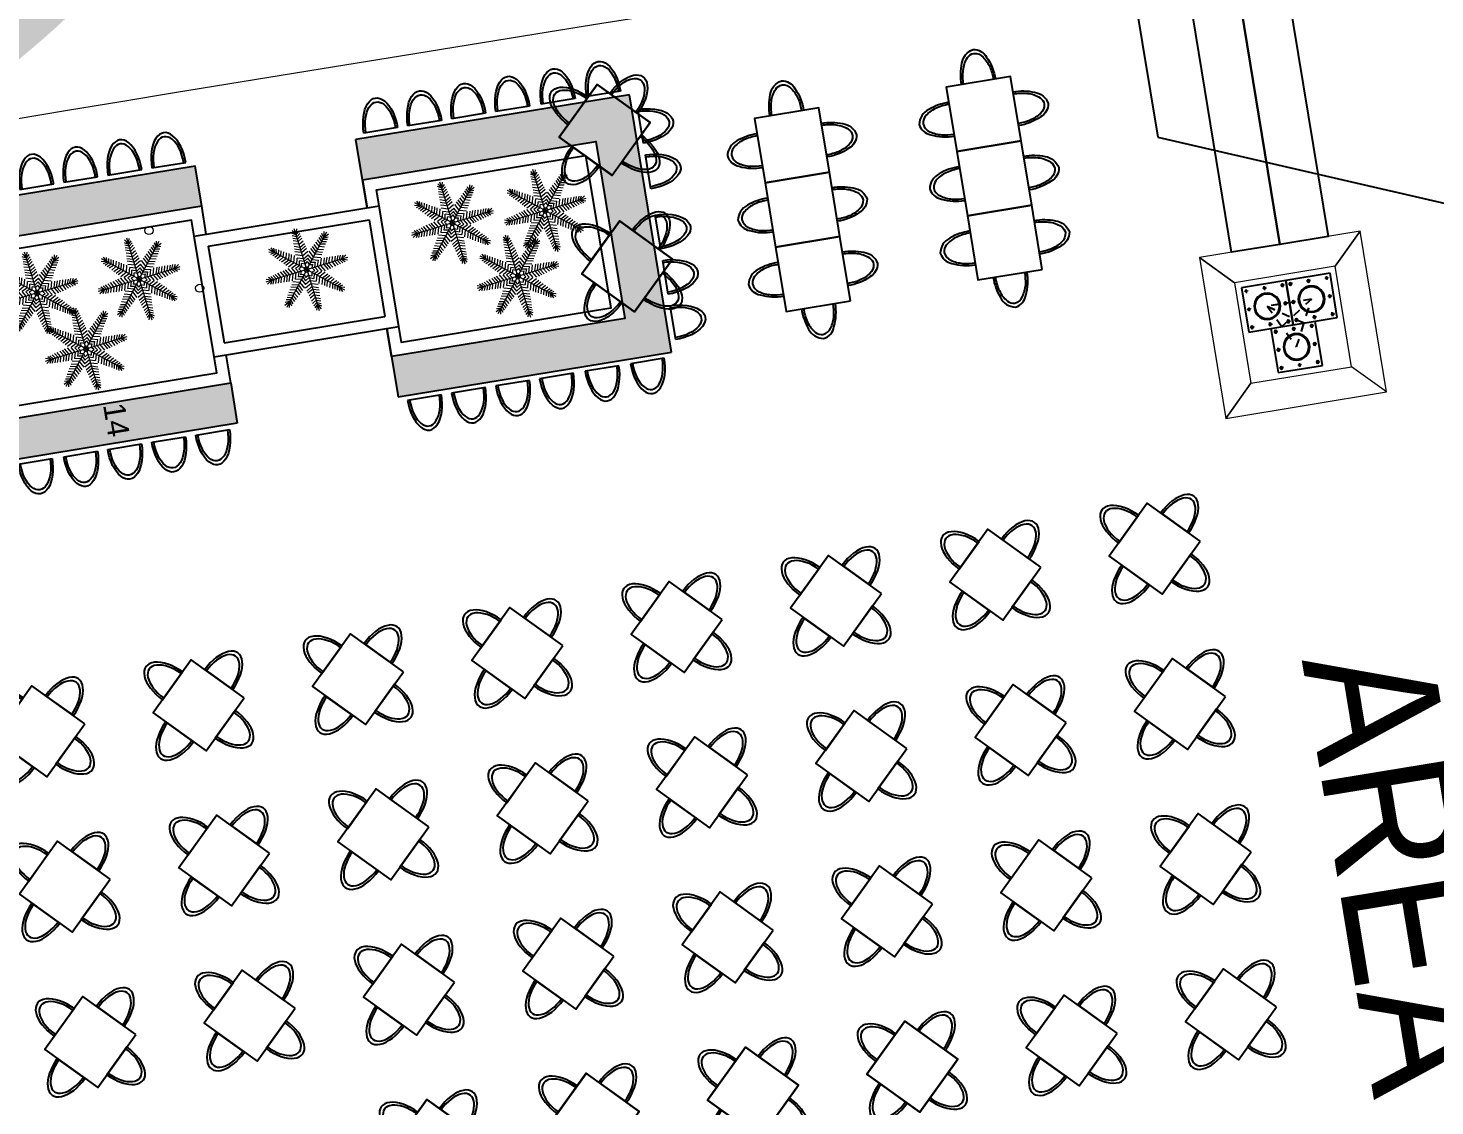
# Model space of a CAD drawing. Header units: metres. Extents: x 2 to 659295185, y -28 to 1124222152.
# Drawn here: x 655563.14 to 655580.4, y 1126440.11 to 1126453.34 of the extents above; entities that cross this region are included whole.
import ezdxf
from ezdxf.enums import TextEntityAlignment as Align

# ---------------------------------------------------------------- set-up
doc = ezdxf.new("R2010")
doc.units = ezdxf.units.M
doc.header["$MEASUREMENT"] = 0
for name, pattern in [('CCSM_C1_CUERPO D.dwg 19-03-12$0$CONTINUA', [0]), ('CCSM_C1_CUERPO EL$0$DASHED', [0.75, 0.5, -0.25]), ('CCSM_XREF ESTRUCTURA15$0$DASHED2', [0.375, 0.25, -0.125]), ('CCSM_XREF ESTRUCTURA15$0$MITTE', [2, 1.25, -0.25, 0.25, -0.25]), ('DASHDOT', [1, 0.5, -0.25, 0, -0.25])]:
    doc.linetypes.add(name, pattern=pattern)
doc.layers.get('0').update_dxf_attribs({"linetype": 'CONTINUOUS'})
for name, color, linetype in [('CCSM_C1_CUERPO CK$0$A-LOCAL ID', 7, 'CONTINUOUS'), ('CCSM_C1_CUERPO CK$0$A-VISTA 4', 8, 'CONTINUOUS'), ('CCSM_C1_CUERPO CK$0$ID_Nº LOCAL', 7, 'CONTINUOUS'), ('CCSM_C1_CUERPO D.dwg 19-03-12$0$1_jardinera', 86, 'CONTINUOUS'), ('CCSM_C1_CUERPO D.dwg 19-03-12$0$A-PEDESTAL', 4, 'CONTINUOUS'), ('CCSM_C1_CUERPO D.dwg 19-03-12$0$MESAS', 5, 'CONTINUOUS'), ('CCSM_C1_CUERPO D.dwg 19-03-12$0$MESÓN', 6, 'CONTINUOUS'), ('CCSM_C1_CUERPO D.dwg 19-03-12$0$PARED BAJA', 2, 'CONTINUOUS'), ('CCSM_C1_CUERPO D.dwg 19-03-12$0$PTOS DE UBIC DE TUBERIAS', 1, 'CONTINUOUS'), ('CCSM_C1_CUERPO D.dwg 19-03-12$0$RELLENO', 8, 'CONTINUOUS'), ('CCSM_C1_CUERPO D.dwg 19-03-12$0$SILLAS', 8, 'CONTINUOUS'), ('CCSM_C1_CUERPO EL$0$A-PROYECCIONES', 5, 'CCSM_C1_CUERPO EL$0$DASHED'), ('CCSM_XREF ESTRUCTURA15$0$A_PLANCHAS BASE', 57, 'CONTINUOUS'), ('CCSM_XREF ESTRUCTURA15$0$A_PROYECCION', 8, 'CCSM_XREF ESTRUCTURA15$0$DASHED2'), ('CCSM_XREF ESTRUCTURA15$0$PS_MIDLINE', 1, 'CCSM_XREF ESTRUCTURA15$0$MITTE'), ('CCSM_XREF ESTRUCTURA15$0$PS_SOLID', 2, 'CONTINUOUS'), ('CCSM_XREF ESTRUCTURA15$0$txt100', 2, 'CONTINUOUS'), ('CESTOS DE BASURA', 1, 'CONTINUOUS'), ('MESAS', 5, 'CONTINUOUS'), ('MESAS DE FERIA', 7, 'CONTINUOUS'), ('Numero de manzana', 6, 'CONTINUOUS'), ('SILLAS', 2, 'CONTINUOUS'), ('TERRENO DE TABACALERA', 50, 'CONTINUOUS')]:
    doc.layers.add(name, color=color, linetype=linetype)
doc.layers.add('CCSM_C1_CUERPO D.dwg 19-03-12$0$ENUMERACIÓN DE CAJETIN DE EXTINSIÓN', color=8, linetype='CONTINUOUS', lineweight=0)
doc.layers.add('LOCALES ASIGNADOS', color=41, linetype='DASHDOT', lineweight=0)
doc.layers.add('PISO AZUL', color=7, linetype='CONTINUOUS', true_color=0xbddeff)
doc.styles.add('CCSM_C1_CUERPO CK$0$ROMANS', font='romans__.ttf')
doc.styles.add('CCSM_C1_CUERPO CK$0$sigo', font='arial.ttf', dxfattribs={"width": 0.9})
doc.styles.add('CCSM_C1_CUERPO D.dwg 19-03-12$0$ROMANS', font='ARIALUNI.TTF', dxfattribs={"height": 0.12})
doc.styles.add('ROMAN', font='verdana.ttf')

# ---------------------------------------------------------------- blocks, each defined once
blk = doc.blocks.new('CCSM_C1_CUERPO CK$0$IDENT LOCAL')
at = {"style": 'CCSM_C1_CUERPO CK$0$ROMANS'}
for tag, height, p in [('AREA-EXACTA', 0.5, (0.8694, 0.18)), ('NºLOCAL', 0.7, (1.9537, 0.0574)), ('RUBRO', 0.35, (0, 0)), ('USO', 0.35, (-0.8388, -0.1375))]:
    blk.add_attdef(tag, text='', height=height, rotation=279.30845, dxfattribs=at).set_placement(p, align=Align.BOTTOM_CENTER)
blk = doc.blocks.new('CCSM_C1_CUERPO D.dwg 19-03-12$0$mesa cuadrada')
at = {"layer": 'CCSM_C1_CUERPO D.dwg 19-03-12$0$MESAS'}
blk.add_lwpolyline([(0, 0.8), (0.8, 0.8), (0.8, 0), (0, 0)], close=True, dxfattribs=at)
blk = doc.blocks.new('CCSM_C1_CUERPO D.dwg 19-03-12$0$SILLA VERDE AMARILLA')
at = {"layer": 'CCSM_C1_CUERPO D.dwg 19-03-12$0$SILLAS'}
blk.add_line((0.148, -0.149), (-0.148, 0.149), dxfattribs=at)
at = {"layer": 'CCSM_C1_CUERPO D.dwg 19-03-12$0$SILLAS', "extrusion": (0, 0, -1)}
for major_axis, ratio in [((0.285, 0.285), 0.521085), ((0.25, 0.25), 0.524072)]:
    blk.add_ellipse((0, 0), major_axis=major_axis, ratio=ratio, start_param=4.712389, end_param=7.853982, dxfattribs=at)
blk = doc.blocks.new('CCSM_C1_CUERPO D.dwg 19-03-12$0$MESA ALTA SILLA VERDE AMARILLA')
at = {"layer": 'CCSM_C1_CUERPO D.dwg 19-03-12$0$SILLAS'}
blk.add_lwpolyline([(0, -1.131), (-0.566, -0.566), (0, 0), (0.566, -0.566)], close=True, dxfattribs=at)
for p, rotation in [((-0.283, -0.283), 89.99999999999999), ((-0.283, -0.849), 179.9999999999999), ((0.283, -0.849), 269.9999999999999)]:
    blk.add_blockref('CCSM_C1_CUERPO D.dwg 19-03-12$0$SILLA VERDE AMARILLA', p, dxfattribs=dict(at, rotation=rotation))
at = {"layer": 'CCSM_C1_CUERPO D.dwg 19-03-12$0$SILLAS', "extrusion": (0, 0, -1), "zscale": -1, "rotation": 45.0000137122405}
blk.add_blockref('CCSM_C1_CUERPO D.dwg 19-03-12$0$mesa cuadrada', (0, -1.131), dxfattribs=at)
at = {"layer": 'CCSM_C1_CUERPO D.dwg 19-03-12$0$SILLAS'}
blk.add_blockref('CCSM_C1_CUERPO D.dwg 19-03-12$0$SILLA VERDE AMARILLA', (0.283, -0.283), dxfattribs=at)
blk = doc.blocks.new('CCSM_C1_CUERPO D.dwg 19-03-12$0$sillas')
at = {"layer": 'CCSM_C1_CUERPO D.dwg 19-03-12$0$SILLAS'}
blk.add_line((0.21, 0), (-0.21, 0), dxfattribs=at)
at = {"layer": 'CCSM_C1_CUERPO D.dwg 19-03-12$0$SILLAS', "extrusion": (0, 0, -1)}
for major_axis, ratio in [((0, 0.403), 0.521085), ((0, 0.353), 0.524072)]:
    blk.add_ellipse((0, 0), major_axis=major_axis, ratio=ratio, start_param=4.712389, end_param=7.853982, dxfattribs=at)
blk = doc.blocks.new('CCSM_C1_CUERPO D.dwg 19-03-12$0$PALMERA')
at = {"linetype": 'Continuous', "lineweight": 0}
for p, q in [((0, 0.436), (-0.038, 0.466)), ((0, 0.438), (-0.027, 0.495)), ((0, 0.438), (0, 0.506)), ((0, 0.438), (0.027, 0.495)), ((0, 0.436), (0.038, 0.466)), ((-0.275, 0.324), (-0.334, 0.346)), ((-0.275, 0.324), (-0.323, 0.372)), ((-0.273, 0.323), (-0.322, 0.317)), ((-0.259, 0.308), (-0.305, 0.296)), ((-0.275, 0.324), (-0.297, 0.383)), ((0, 0.049), (-0.275, 0.324)), ((-0.273, 0.323), (-0.268, 0.371)), ((-0.259, 0.308), (-0.246, 0.354)), ((-0.241, 0.29), (-0.225, 0.338)), ((-0.22, 0.27), (-0.203, 0.321)), ((-0.2, 0.25), (-0.177, 0.302)), ((0, 0.297), (-0.058, 0.323)), ((0, 0.333), (-0.054, 0.354)), ((0, 0.361), (-0.049, 0.385)), ((0, 0.39), (-0.045, 0.412)), ((0, 0.415), (-0.042, 0.439)), ((0, 0.415), (0.042, 0.439)), ((0, 0.049), (0, 0.438)), ((0, 0.39), (0.045, 0.412)), ((0, 0.361), (0.049, 0.385)), ((0, 0.333), (0.054, 0.354)), ((0, 0.049), (0.275, 0.324)), ((0, 0.297), (0.058, 0.323)), ((0.2, 0.25), (0.177, 0.302)), ((0.22, 0.27), (0.203, 0.321)), ((0.241, 0.29), (0.225, 0.338)), ((0.259, 0.308), (0.246, 0.354)), ((0.259, 0.308), (0.305, 0.296)), ((0.273, 0.323), (0.268, 0.371)), ((0.273, 0.323), (0.322, 0.317)), ((0.275, 0.324), (0.297, 0.383)), ((0.275, 0.324), (0.323, 0.372)), ((0.275, 0.324), (0.334, 0.346)), ((-0.241, 0.29), (-0.289, 0.274)), ((-0.22, 0.27), (-0.272, 0.252)), ((-0.2, 0.25), (-0.253, 0.227)), ((-0.175, 0.224), (-0.235, 0.202)), ((-0.154, 0.203), (-0.218, 0.179)), ((-0.134, 0.183), (-0.201, 0.158)), ((-0.109, 0.159), (-0.181, 0.131)), ((-0.175, 0.224), (-0.153, 0.284)), ((-0.154, 0.203), (-0.13, 0.267)), ((-0.134, 0.183), (-0.108, 0.25)), ((-0.109, 0.159), (-0.081, 0.23)), ((-0.085, 0.135), (-0.061, 0.197)), ((0, 0.204), (-0.07, 0.235)), ((0, 0.239), (-0.066, 0.268)), ((-0.063, 0.112), (-0.047, 0.161)), ((0, 0.266), (-0.062, 0.295)), ((0, 0.17), (-0.061, 0.197)), ((0, 0.138), (-0.047, 0.161)), ((0, 0.266), (0.062, 0.295)), ((0, 0.239), (0.066, 0.268)), ((0, 0.204), (0.07, 0.235)), ((0, 0.17), (0.061, 0.197)), ((0, 0.138), (0.047, 0.161)), ((0.063, 0.112), (0.047, 0.161)), ((0.085, 0.135), (0.061, 0.197)), ((0.109, 0.159), (0.081, 0.23)), ((0.134, 0.183), (0.108, 0.25)), ((0.109, 0.159), (0.181, 0.131)), ((0.154, 0.203), (0.13, 0.267)), ((0.134, 0.183), (0.201, 0.158)), ((0.175, 0.224), (0.153, 0.284)), ((0.154, 0.203), (0.218, 0.179)), ((0.175, 0.224), (0.235, 0.202)), ((0.2, 0.25), (0.253, 0.227)), ((0.22, 0.27), (0.272, 0.252)), ((0.241, 0.29), (0.289, 0.274)), ((-0.389, 0.049), (-0.457, 0.049)), ((-0.389, 0.049), (-0.446, 0.076)), ((-0.389, 0.049), (-0.446, 0.023)), ((-0.387, 0.049), (-0.417, 0.087)), ((-0.387, 0.049), (-0.417, 0.011)), ((-0.366, 0.049), (-0.39, 0.091)), ((-0.366, 0.049), (-0.39, 0.007)), ((0, 0.049), (-0.389, 0.049)), ((-0.341, 0.049), (-0.363, 0.095)), ((-0.341, 0.049), (-0.363, 0.004)), ((-0.312, 0.049), (-0.336, 0.098)), ((-0.312, 0.049), (-0.336, 0)), ((-0.283, 0.049), (-0.304, 0.103)), ((-0.283, 0.049), (-0.304, -0.004)), ((0, 0.049), (-0.275, -0.226)), ((-0.248, 0.049), (-0.274, 0.107)), ((-0.248, 0.049), (-0.274, -0.009)), ((-0.217, 0.049), (-0.246, 0.111)), ((-0.217, 0.049), (-0.246, -0.013)), ((-0.19, 0.049), (-0.219, 0.115)), ((-0.19, 0.049), (-0.219, -0.016)), ((-0.155, 0.049), (-0.185, 0.119)), ((-0.155, 0.049), (-0.185, -0.021)), ((-0.085, 0.135), (-0.148, 0.11)), ((-0.121, 0.049), (-0.148, 0.11)), ((-0.121, 0.049), (-0.148, -0.012)), ((-0.063, 0.112), (-0.112, 0.096)), ((-0.089, 0.049), (-0.112, 0.096)), ((-0.089, 0.049), (-0.112, 0.003)), ((-0.063, -0.014), (-0.112, 0.003)), ((-0.043, 0.092), (-0.079, 0.082)), ((-0.061, 0.049), (-0.079, 0.082)), ((-0.061, 0.049), (-0.079, 0.017)), ((-0.043, 0.006), (-0.079, 0.017)), ((-0.043, 0.092), (-0.033, 0.128)), ((-0.043, 0.006), (-0.033, -0.03)), ((0, 0.11), (-0.033, 0.128)), ((0, 0.11), (0.033, 0.128)), ((0, 0.049), (0, -0.34)), ((0, 0.049), (0.275, -0.226)), ((0, 0.049), (0.389, 0.049)), ((0.043, 0.092), (0.033, 0.128)), ((0.043, 0.006), (0.033, -0.03)), ((0.043, 0.092), (0.079, 0.082)), ((0.043, 0.006), (0.079, 0.017)), ((0.061, 0.049), (0.079, 0.082)), ((0.061, 0.049), (0.079, 0.017)), ((0.063, 0.112), (0.112, 0.096)), ((0.063, -0.014), (0.112, 0.003)), ((0.085, 0.135), (0.148, 0.11)), ((0.089, 0.049), (0.112, 0.096)), ((0.089, 0.049), (0.112, 0.003)), ((0.121, 0.049), (0.148, 0.11)), ((0.121, 0.049), (0.148, -0.012)), ((0.155, 0.049), (0.185, 0.119)), ((0.155, 0.049), (0.185, -0.021)), ((0.19, 0.049), (0.219, 0.115)), ((0.19, 0.049), (0.219, -0.016)), ((0.217, 0.049), (0.246, 0.111)), ((0.217, 0.049), (0.246, -0.013)), ((0.248, 0.049), (0.274, 0.107)), ((0.248, 0.049), (0.274, -0.009)), ((0.283, 0.049), (0.304, 0.103)), ((0.283, 0.049), (0.304, -0.004)), ((0.312, 0.049), (0.336, 0.098)), ((0.312, 0.049), (0.336, 0)), ((0.341, 0.049), (0.363, 0.095)), ((0.341, 0.049), (0.363, 0.004)), ((0.366, 0.049), (0.39, 0.091)), ((0.366, 0.049), (0.39, 0.007)), ((0.387, 0.049), (0.417, 0.087)), ((0.387, 0.049), (0.417, 0.011)), ((0.389, 0.049), (0.446, 0.076)), ((0.389, 0.049), (0.457, 0.049)), ((0.389, 0.049), (0.446, 0.023)), ((-0.2, -0.151), (-0.253, -0.128)), ((-0.175, -0.126), (-0.235, -0.104)), ((-0.154, -0.104), (-0.218, -0.081)), ((-0.134, -0.085), (-0.201, -0.059)), ((-0.109, -0.06), (-0.181, -0.032)), ((-0.175, -0.126), (-0.153, -0.186)), ((-0.154, -0.104), (-0.13, -0.168)), ((-0.085, -0.036), (-0.148, -0.012)), ((-0.134, -0.085), (-0.108, -0.152)), ((-0.109, -0.06), (-0.081, -0.132)), ((-0.085, -0.036), (-0.061, -0.099)), ((0, -0.106), (-0.07, -0.136)), ((0, -0.141), (-0.066, -0.17)), ((-0.063, -0.014), (-0.047, -0.063)), ((0, -0.072), (-0.061, -0.099)), ((0, -0.04), (-0.047, -0.063)), ((0, -0.012), (-0.033, -0.03)), ((0, -0.012), (0.033, -0.03)), ((0, -0.04), (0.047, -0.063)), ((0, -0.072), (0.061, -0.099)), ((0, -0.106), (0.07, -0.136)), ((0, -0.141), (0.066, -0.17)), ((0.063, -0.014), (0.047, -0.063)), ((0.085, -0.036), (0.061, -0.099)), ((0.109, -0.06), (0.081, -0.132)), ((0.085, -0.036), (0.148, -0.012)), ((0.134, -0.085), (0.108, -0.152)), ((0.109, -0.06), (0.181, -0.032)), ((0.154, -0.104), (0.13, -0.168)), ((0.134, -0.085), (0.201, -0.059)), ((0.175, -0.126), (0.153, -0.186)), ((0.154, -0.104), (0.218, -0.081)), ((0.175, -0.126), (0.235, -0.104)), ((0.2, -0.151), (0.253, -0.128)), ((-0.275, -0.226), (-0.334, -0.247)), ((-0.275, -0.226), (-0.323, -0.274)), ((-0.273, -0.224), (-0.322, -0.219)), ((-0.259, -0.21), (-0.305, -0.197)), ((-0.275, -0.226), (-0.297, -0.285)), ((-0.241, -0.192), (-0.289, -0.176)), ((-0.273, -0.224), (-0.268, -0.273)), ((-0.22, -0.171), (-0.272, -0.154)), ((-0.259, -0.21), (-0.246, -0.256)), ((-0.241, -0.192), (-0.225, -0.24)), ((-0.22, -0.171), (-0.203, -0.223)), ((-0.2, -0.151), (-0.177, -0.204)), ((0, -0.168), (-0.062, -0.197)), ((0, -0.198), (-0.058, -0.225)), ((0, -0.234), (-0.054, -0.255)), ((0, -0.263), (-0.049, -0.287)), ((0, -0.291), (-0.045, -0.314)), ((0, -0.168), (0.062, -0.197)), ((0, -0.198), (0.058, -0.225)), ((0, -0.234), (0.054, -0.255)), ((0, -0.263), (0.049, -0.287)), ((0, -0.291), (0.045, -0.314)), ((0.2, -0.151), (0.177, -0.204)), ((0.22, -0.171), (0.203, -0.223)), ((0.22, -0.171), (0.272, -0.154)), ((0.241, -0.192), (0.225, -0.24)), ((0.241, -0.192), (0.289, -0.176)), ((0.259, -0.21), (0.246, -0.256)), ((0.259, -0.21), (0.305, -0.197)), ((0.273, -0.224), (0.268, -0.273)), ((0.273, -0.224), (0.322, -0.219)), ((0.275, -0.226), (0.323, -0.274)), ((0.275, -0.226), (0.334, -0.247)), ((0.275, -0.226), (0.297, -0.285)), ((0, -0.317), (-0.042, -0.341)), ((0, -0.338), (-0.038, -0.368)), ((0, -0.34), (-0.027, -0.397)), ((0, -0.317), (0.042, -0.341)), ((0, -0.338), (0.038, -0.368)), ((0, -0.34), (0, -0.408)), ((0, -0.34), (0.027, -0.397))]:
    blk.add_line(p, q, dxfattribs=at)
at = {"linetype": 'CCSM_C1_CUERPO D.dwg 19-03-12$0$CONTINUA', "lineweight": 0}
for p, q in [((-0.275, 0.324), (-0.275, 0.324)), ((0, 0.438), (0, 0.438)), ((0.275, 0.324), (0.275, 0.324)), ((-0.389, 0.049), (-0.389, 0.049)), ((0.389, 0.049), (0.389, 0.049)), ((-0.275, -0.226), (-0.275, -0.226)), ((0.275, -0.226), (0.275, -0.226)), ((0, -0.34), (0, -0.34))]:
    blk.add_line(p, q, dxfattribs=at)
at = {"linetype": 'Continuous', "lineweight": 0}
blk.add_circle((0, 0.049), 0.0275, dxfattribs=at)
blk.add_circle((0, 0.049), 0.0275, dxfattribs=at)
blk.add_circle((0, 0.049), 0.0275, dxfattribs=at)
blk.add_circle((0, 0.049), 0.0275, dxfattribs=at)
blk.add_circle((0, 0.049), 0.0275, dxfattribs=at)
blk.add_circle((0, 0.049), 0.0275, dxfattribs=at)
blk.add_circle((0, 0.049), 0.0275, dxfattribs=at)
blk.add_circle((0, 0.049), 0.0275, dxfattribs=at)
blk = doc.blocks.new('CCSM_C1_CUERPO D.dwg 19-03-12$0$44556')
at = {"layer": 'CCSM_C1_CUERPO D.dwg 19-03-12$0$PARED BAJA'}
h = blk.add_hatch(dxfattribs=at)
h.set_pattern_fill('AR-SAND', color=42, scale=0.002, angle=170.6915)
h.set_pattern_definition([(127.5, (0, 0), (-0.09788265, -0.00320006), [0, -0.077216, 0, -0.08636, 0, -0.08255]), (97.5, (0, 0), (-0.14336502, 0.08990466), [0, -0.041656, 0, -0.069596, 0, -0.02667]), (57.5, (-3e-10, -0.06248), (-0.00028744, 0.15819847), [0, -0.0254, 0, -0.09144, 0, -0.11938]), (47.5, (-3e-10, -0.06248), (-0.04458586, 0.1527113), [0, -0.0127, 0, -0.059944, 0, -0.06858])])
h.paths.add_polyline_path([(44.061, -48.111), (44.061, -50.311), (41.161, -50.311), (41.161, -50.811), (44.561, -50.811), (44.561, -47.611), (41.161, -47.611), (41.161, -48.111)])
h.paths.add_polyline_path([(39.161, -48.111), (39.161, -47.611), (35.761, -47.611), (35.761, -50.811), (39.161, -50.811), (39.161, -50.311), (36.261, -50.311), (36.261, -48.111)])
for points in [[(39.161, -48.461), (39.161, -48.461), (39.161, -48.111), (36.261, -48.111), (36.261, -50.311), (39.161, -50.311), (39.161, -49.961)], [(41.161, -48.461), (41.161, -48.461), (41.161, -48.111), (44.061, -48.111), (44.061, -50.311), (41.161, -50.311), (41.161, -49.961)], [(39.011, -48.461), (39.011, -48.261), (36.411, -48.261), (36.411, -50.161), (39.011, -50.161), (39.011, -49.961)], [(41.311, -48.461), (41.311, -48.261), (43.911, -48.261), (43.911, -50.161), (41.311, -50.161), (41.311, -49.961)]]:
    blk.add_lwpolyline(points)
at = {"layer": 'CCSM_C1_CUERPO D.dwg 19-03-12$0$MESÓN', "color": 3}
for p, q in [((35.761, -50.811), (35.761, -47.611)), ((35.761, -47.611), (39.161, -47.611)), ((39.161, -48.111), (39.161, -47.611)), ((44.561, -47.611), (41.161, -47.611)), ((41.161, -48.111), (41.161, -47.611)), ((44.561, -50.811), (44.561, -47.611)), ((39.161, -50.311), (39.161, -50.811)), ((41.161, -50.311), (41.161, -50.811)), ((39.161, -50.811), (35.761, -50.811)), ((41.161, -50.811), (44.561, -50.811))]:
    blk.add_line(p, q, dxfattribs=at)
at = {"layer": 'CCSM_C1_CUERPO D.dwg 19-03-12$0$RELLENO', "color": 7}
for p, q in [((39.161, -48.111), (39.161, -48.461)), ((39.161, -49.961), (39.161, -50.311))]:
    blk.add_line(p, q, dxfattribs=at)
at = {"layer": 'CCSM_C1_CUERPO D.dwg 19-03-12$0$RELLENO', "color": 160}
for p, q in [((39.011, -49.961), (39.011, -48.461)), ((41.311, -48.461), (39.011, -48.461)), ((41.311, -49.961), (41.311, -48.461)), ((39.161, -48.611), (39.161, -49.811)), ((41.161, -48.611), (39.161, -48.611)), ((41.161, -48.611), (41.161, -49.811)), ((41.161, -49.811), (39.161, -49.811)), ((41.311, -49.961), (39.011, -49.961))]:
    blk.add_line(p, q, dxfattribs=at)
at = {"xscale": -1}
for p, rotation in [((36.071, -47.549), 0.006560175921928035), ((36.636, -47.549), 0.006560175921928035), ((37.201, -47.549), 0.006560175921928035), ((37.748, -47.549), 0.006560175921928035), ((38.296, -47.549), 0.006560175921928035), ((38.843, -47.549), 0.006560175921928035), ((35.686, -48.016), 90.00656015095574), ((35.686, -48.582), 90.00656015095574), ((35.686, -49.329), 90.00656015095574), ((35.686, -49.894), 90.00656015095574), ((35.686, -50.459), 90.00656015095574), ((41.478, -50.873), 180.0065601617041), ((42.025, -50.873), 180.0065601617041), ((42.573, -50.873), 180.0065601617041), ((43.12, -50.873), 180.0065601617041), ((43.685, -50.873), 180.0065601617041), ((44.25, -50.873), 180.0065601617041)]:
    blk.add_blockref('CCSM_C1_CUERPO D.dwg 19-03-12$0$sillas', p, dxfattribs=dict(at, rotation=rotation))
for p, rotation in [((41.478, -47.549), 359.993439846264), ((42.025, -47.549), 359.993439846264), ((42.573, -47.549), 359.993439846264), ((43.12, -47.549), 359.993439846264), ((43.685, -47.549), 359.993439846264), ((44.25, -47.549), 359.993439846264), ((44.635, -48.016), 269.9934398456682), ((44.635, -48.582), 269.9934398456682), ((44.635, -49.329), 269.9934398456682), ((44.635, -49.894), 269.9934398456682), ((44.635, -50.459), 269.9934398456682), ((36.071, -50.873), 179.9934398604819), ((36.636, -50.873), 179.9934398604819), ((37.201, -50.873), 179.9934398604819), ((37.748, -50.873), 179.9934398604819), ((38.296, -50.873), 179.9934398604819), ((38.843, -50.873), 179.9934398604819)]:
    blk.add_blockref('CCSM_C1_CUERPO D.dwg 19-03-12$0$sillas', p, dxfattribs=dict(rotation=rotation))
at = {"layer": 'CCSM_C1_CUERPO D.dwg 19-03-12$0$1_jardinera', "xscale": 1.149563022003319, "yscale": 1.149563022003319, "zscale": 1.149563022003319, "rotation": 262.319790938566}
for p in [(36.953, -48.839), (38.102, -48.805), (42.007, -48.863), (43.271, -48.829), (39.959, -49.081), (37.414, -49.579), (42.789, -49.603)]:
    blk.add_blockref('CCSM_C1_CUERPO D.dwg 19-03-12$0$PALMERA', p, dxfattribs=at)
blk = doc.blocks.new('CCSM_XREF ESTRUCTURA15$0$baric')
at = {"layer": 'CCSM_XREF ESTRUCTURA15$0$A_PROYECCION'}
for p, q in [((0, 0), (550, 0)), ((275, -550), (0, 0)), ((0, 0), (412.5, -275)), ((550, 0), (137.5, -275)), ((550, 0), (275, -550))]:
    blk.add_line(p, q, dxfattribs=at)
blk = doc.blocks.new('CCSM_XREF ESTRUCTURA15$0$COLUMNAS D')
at = {"layer": 'CCSM_XREF ESTRUCTURA15$0$A_PLANCHAS BASE'}
for p, q in [((655580.864, 1126454.58), (655579.778, 1126454.402)), ((655580.953, 1126454.037), (655580.864, 1126454.58)), ((655579.778, 1126454.402), (655579.867, 1126453.859)), ((655580.321, 1126454.491), (655580.41, 1126453.948)), ((655579.867, 1126453.859), (655580.953, 1126454.037)), ((655580.138, 1126453.904), (655580.227, 1126453.361)), ((655580.77, 1126453.45), (655580.681, 1126453.993)), ((655580.227, 1126453.361), (655580.77, 1126453.45))]:
    blk.add_line(p, q, dxfattribs=at)
at = {"layer": 'CCSM_XREF ESTRUCTURA15$0$A_PLANCHAS BASE', "extrusion": (0, 0, -1)}
for centre in [(-655580.28, 1126454.434), (-655580.378, 1126454.45), (-655580.6, 1126454.486), (-655580.316, 1126454.212), (-655580.415, 1126454.228), (-655580.673, 1126454.042), (-655580.895, 1126454.078), (-655579.908, 1126453.917), (-655580.13, 1126453.953), (-655580.196, 1126453.863), (-655580.352, 1126453.99), (-655580.418, 1126453.899), (-655580.451, 1126454.006), (-655580.64, 1126453.935), (-655580.676, 1126453.713), (-655580.232, 1126453.64), (-655580.269, 1126453.418), (-655580.713, 1126453.491)]:
    blk.add_circle(centre, 0.0135, dxfattribs=at)
for centre, start, end in [((-655580.058, 1126454.397), 31.1027, 217.9916), ((-655580.859, 1126454.301), 151.0827, 282.5892), ((-655579.872, 1126454.139), 238.7939, 10.3004)]:
    blk.add_arc(centre, 0.0135, start, end, dxfattribs=at)
at = {"layer": 'CCSM_XREF ESTRUCTURA15$0$A_PROYECCION'}
for p, q in [((655580.058, 1126454.396, 0), (655580.054, 1126454.42, 0)), ((655580.081, 1126454.401, 0), (655580.056, 1126454.397, 0)), ((655580.303, 1126454.437, 0), (655580.256, 1126454.43, 0)), ((655580.283, 1126454.41, 0), (655580.276, 1126454.457, 0)), ((655580.402, 1126454.454, 0), (655580.355, 1126454.446, 0)), ((655580.382, 1126454.427, 0), (655580.375, 1126454.473, 0)), ((655580.624, 1126454.49, 0), (655580.577, 1126454.482, 0)), ((655580.604, 1126454.463, 0), (655580.597, 1126454.509, 0)), ((655580.339, 1126454.215, 0), (655580.293, 1126454.208, 0)), ((655580.32, 1126454.188, 0), (655580.312, 1126454.235, 0)), ((655580.438, 1126454.232, 0), (655580.392, 1126454.224, 0)), ((655580.419, 1126454.205, 0), (655580.411, 1126454.251, 0)), ((655580.863, 1126454.277, 0), (655580.86, 1126454.293, 0)), ((655580.882, 1126454.304, 0), (655580.867, 1126454.302, 0)), ((655579.864, 1126454.137, 0), (655579.849, 1126454.135, 0)), ((655579.876, 1126454.116, 0), (655579.873, 1126454.131, 0)), ((655580.696, 1126454.046, 0), (655580.65, 1126454.038, 0)), ((655580.677, 1126454.019, 0), (655580.669, 1126454.065, 0)), ((655580.918, 1126454.082, 0), (655580.872, 1126454.075, 0)), ((655580.899, 1126454.055, 0), (655580.891, 1126454.102, 0)), ((655579.932, 1126453.921, 0), (655579.885, 1126453.913, 0)), ((655579.912, 1126453.894, 0), (655579.905, 1126453.94, 0)), ((655580.154, 1126453.957, 0), (655580.107, 1126453.949, 0)), ((655580.134, 1126453.93, 0), (655580.127, 1126453.976, 0)), ((655580.219, 1126453.866, 0), (655580.173, 1126453.859, 0)), ((655580.2, 1126453.839, 0), (655580.192, 1126453.886, 0)), ((655580.376, 1126453.993, 0), (655580.329, 1126453.986, 0)), ((655580.356, 1126453.966, 0), (655580.349, 1126454.013, 0)), ((655580.441, 1126453.903, 0), (655580.395, 1126453.895, 0)), ((655580.422, 1126453.876, 0), (655580.414, 1126453.922, 0)), ((655580.474, 1126454.009, 0), (655580.428, 1126454.002, 0)), ((655580.455, 1126453.983, 0), (655580.447, 1126454.029, 0)), ((655580.663, 1126453.939, 0), (655580.617, 1126453.932, 0)), ((655580.644, 1126453.912, 0), (655580.636, 1126453.959, 0)), ((655580.7, 1126453.717, 0), (655580.653, 1126453.709, 0)), ((655580.68, 1126453.69, 0), (655580.673, 1126453.736, 0)), ((655580.256, 1126453.644, 0), (655580.209, 1126453.637, 0)), ((655580.236, 1126453.617, 0), (655580.229, 1126453.664, 0)), ((655580.717, 1126453.468, 0), (655580.709, 1126453.514, 0)), ((655580.292, 1126453.422, 0), (655580.246, 1126453.415, 0)), ((655580.273, 1126453.395, 0), (655580.265, 1126453.442, 0)), ((655580.736, 1126453.495, 0), (655580.69, 1126453.487, 0))]:
    blk.add_line(p, q, dxfattribs=at)
at = {"layer": 'CCSM_XREF ESTRUCTURA15$0$PS_SOLID'}
blk.add_line((655580.41, 1126453.948), (655580.321, 1126454.491), dxfattribs=at)
at = {"layer": 'CCSM_XREF ESTRUCTURA15$0$PS_SOLID', "extrusion": (0, 0, -1)}
for centre, radius in [((-655580.637, 1126454.264), 0.162), ((-655580.637, 1126454.264), 0.151), ((-655580.094, 1126454.175), 0.162), ((-655580.094, 1126454.175), 0.151), ((-655580.454, 1126453.677), 0.162), ((-655580.454, 1126453.677), 0.151)]:
    blk.add_circle(centre, radius, dxfattribs=at)
at = {"layer": 'CCSM_XREF ESTRUCTURA15$0$txt100', "extrusion": (0, 0, -1), "xscale": 0.00099999999997894, "yscale": 0.00099999999997894, "zscale": -0.000999999999978939, "rotation": 350.6915487423701}
blk.add_blockref('CCSM_XREF ESTRUCTURA15$0$baric', (-655580.637, 1126454.264), dxfattribs=at)
blk = doc.blocks.new('MF')
at = {"color": 3}
for points in [[(-1004119.416, 828092.006, 0.093661), (-1004119.463, 828092.264, 0.272986), (-1004119.626, 828092.409, 0.280612), (-1004119.774, 828092.288, 0.119482), (-1004119.836, 828092.006, -9.41961)], [(-1004119.441, 828092.006, 0.066967), (-1004119.464, 828092.177, 0.121337), (-1004119.542, 828092.32, 0.195362), (-1004119.626, 828092.359, 0.239129), (-1004119.734, 828092.294, 0.082612), (-1004119.795, 828092.157, 0.050831), (-1004119.811, 828092.006, 0.401558)], [(-1004118.616, 828092.006, 0.093661), (-1004118.663, 828092.264, 0.272986), (-1004118.826, 828092.409, 0.280612), (-1004118.974, 828092.288, 0.119482), (-1004119.036, 828092.006, -9.41961)], [(-1004118.641, 828092.006, 0.066967), (-1004118.664, 828092.177, 0.121337), (-1004118.742, 828092.32, 0.195362), (-1004118.826, 828092.359, 0.239129), (-1004118.934, 828092.294, 0.082612), (-1004118.995, 828092.157, 0.050831), (-1004119.011, 828092.006, 0.401558)], [(-1004117.816, 828092.006, 0.093661), (-1004117.863, 828092.264, 0.272986), (-1004118.026, 828092.409, 0.280612), (-1004118.174, 828092.288, 0.119482), (-1004118.236, 828092.006, -9.41961)], [(-1004117.841, 828092.006, 0.066967), (-1004117.864, 828092.177, 0.121337), (-1004117.942, 828092.32, 0.195362), (-1004118.026, 828092.359, 0.239129), (-1004118.134, 828092.294, 0.082612), (-1004118.195, 828092.157, 0.050831), (-1004118.211, 828092.006, 0.401558)], [(-1004120.026, 828091.396, -0.093661), (-1004120.284, 828091.443, -0.272986), (-1004120.429, 828091.606, -0.280612), (-1004120.308, 828091.754, -0.119482), (-1004120.026, 828091.816, 9.41961)], [(-1004117.626, 828091.396, 0.093661), (-1004117.368, 828091.443, 0.272986), (-1004117.223, 828091.606, 0.280612), (-1004117.344, 828091.754, 0.119482), (-1004117.626, 828091.816, -9.41961)], [(-1004120.026, 828091.421, -0.066967), (-1004120.198, 828091.444, -0.121337), (-1004120.34, 828091.521, -0.195362), (-1004120.379, 828091.606, -0.239129), (-1004120.314, 828091.713, -0.082612), (-1004120.178, 828091.775, -0.050831), (-1004120.026, 828091.791, -0.401558)], [(-1004117.626, 828091.421, 0.066967), (-1004117.455, 828091.444, 0.121337), (-1004117.312, 828091.521, 0.195362), (-1004117.273, 828091.606, 0.239129), (-1004117.339, 828091.713, 0.082612), (-1004117.475, 828091.775, 0.050831), (-1004117.626, 828091.791, 0.401558)], [(-1004119.416, 828091.206, -0.093661), (-1004119.463, 828090.948, -0.272986), (-1004119.626, 828090.803, -0.280612), (-1004119.774, 828090.924, -0.119482), (-1004119.836, 828091.206, 9.41961)], [(-1004119.441, 828091.206, -0.066967), (-1004119.464, 828091.034, -0.121337), (-1004119.542, 828090.892, -0.195362), (-1004119.626, 828090.853, -0.239129), (-1004119.734, 828090.918, -0.082612), (-1004119.795, 828091.054, -0.050831), (-1004119.811, 828091.206, -0.401558)], [(-1004118.616, 828091.206, -0.093661), (-1004118.663, 828090.948, -0.272986), (-1004118.826, 828090.803, -0.280612), (-1004118.974, 828090.924, -0.119482), (-1004119.036, 828091.206, 9.41961)], [(-1004118.641, 828091.206, -0.066967), (-1004118.664, 828091.034, -0.121337), (-1004118.742, 828090.892, -0.195362), (-1004118.826, 828090.853, -0.239129), (-1004118.934, 828090.918, -0.082612), (-1004118.995, 828091.054, -0.050831), (-1004119.011, 828091.206, -0.401558)], [(-1004117.816, 828091.206, -0.093661), (-1004117.863, 828090.948, -0.272986), (-1004118.026, 828090.803, -0.280612), (-1004118.174, 828090.924, -0.119482), (-1004118.236, 828091.206, 9.41961)], [(-1004117.841, 828091.206, -0.066967), (-1004117.864, 828091.034, -0.121337), (-1004117.942, 828090.892, -0.195362), (-1004118.026, 828090.853, -0.239129), (-1004118.134, 828090.918, -0.082612), (-1004118.195, 828091.054, -0.050831), (-1004118.211, 828091.206, -0.401558)]]:
    blk.add_lwpolyline(points, format="xyb", dxfattribs=at)
at = {"color": 7}
for points in [[(-1004120.026, 828092.006), (-1004119.226, 828092.006), (-1004119.226, 828091.206), (-1004120.026, 828091.206), (-1004120.026, 828092.006)], [(-1004119.226, 828092.006), (-1004118.426, 828092.006), (-1004118.426, 828091.206), (-1004119.226, 828091.206), (-1004119.226, 828092.006)], [(-1004118.426, 828092.006), (-1004117.626, 828092.006), (-1004117.626, 828091.206), (-1004118.426, 828091.206), (-1004118.426, 828092.006)]]:
    blk.add_lwpolyline(points, dxfattribs=at)
blk = doc.blocks.new('mesa cuadrada')
at = {"layer": 'MESAS', "color": 7}
blk.add_lwpolyline([(0, 0.8), (0.8, 0.8), (0.8, 0), (0, 0)], close=True, dxfattribs=at)
blk = doc.blocks.new('SILLA NARANJA')
at = {"layer": 'SILLAS', "color": 3}
blk.add_line((-0.15, 0.147), (0.15, -0.147), dxfattribs=at)
for major_axis, ratio in [((-0.282, -0.288), 0.521085), ((-0.247, -0.252), 0.524072)]:
    blk.add_ellipse((0, 0), major_axis=major_axis, ratio=ratio, start_param=1.570796, end_param=4.712389, dxfattribs=at)
blk = doc.blocks.new('MESA BAJA NARANJA')
at = {"color": 7, "extrusion": (0, 0, -1), "zscale": -0.9999999999999999, "rotation": 224.4563677717573}
blk.add_blockref('mesa cuadrada', (0, 0), dxfattribs=at)
at = {"layer": 'PISO AZUL'}
for p, rotation in [((-0.28, -0.286), 89.99999999999999), ((-0.286, -0.84), 179.9999999999999), ((0.286, -0.851), 269.9999999999999)]:
    blk.add_blockref('SILLA NARANJA', p, dxfattribs=dict(at, rotation=rotation))
blk.add_blockref('SILLA NARANJA', (0.286, -0.28), dxfattribs=at)
blk = doc.blocks.new('SILLA VERDE AMARILLA')
at = {"layer": 'SILLAS', "color": 20}
blk.add_line((0.148, -0.149), (-0.148, 0.149), dxfattribs=at)
at = {"layer": 'SILLAS', "color": 20, "extrusion": (0, 0, -1)}
for major_axis, ratio in [((0.285, 0.285), 0.521085), ((0.25, 0.25), 0.524072)]:
    blk.add_ellipse((0, 0), major_axis=major_axis, ratio=ratio, start_param=4.712389, end_param=7.853982, dxfattribs=at)
blk = doc.blocks.new('MESA ALTA SILLA VERDE AMARILLA')
at = {"layer": 'SILLAS', "color": 7}
blk.add_lwpolyline([(0, -1.131), (-0.566, -0.566), (0, 0), (0.566, -0.566)], close=True, dxfattribs=at)
at = {"layer": 'SILLAS'}
for p, rotation in [((-0.283, -0.283), 89.99999999999999), ((-0.283, -0.849), 179.9999999999999), ((0.283, -0.849), 269.9999999999999)]:
    blk.add_blockref('SILLA VERDE AMARILLA', p, dxfattribs=dict(at, rotation=rotation))
at = {"layer": 'SILLAS', "extrusion": (0, 0, -1), "zscale": -1, "rotation": 45.0000137122405}
blk.add_blockref('mesa cuadrada', (0, -1.131), dxfattribs=at)
at = {"layer": 'SILLAS'}
blk.add_blockref('SILLA VERDE AMARILLA', (0.283, -0.283), dxfattribs=at)

msp = doc.modelspace()

# ---------------------------------------------------------------- hatches: boundary and pattern name
at = {"layer": 'LOCALES ASIGNADOS'}
h = msp.add_hatch(color=256, dxfattribs=at)
edge = h.paths.add_edge_path()
edge.add_arc((219491.1056, 1054914.3756), 441878.9229, 9.308049718, 9.309563548, ccw=False)
edge.add_line((655551.8097, 1126384.9626), (655564.5398, 1126387.0492))
edge.add_line((655564.5398, 1126387.0492), (655562.5867, 1126398.9652))
edge.add_line((655562.5867, 1126398.9652), (655552.3922, 1126397.2942))
edge.add_line((655552.3922, 1126397.2942), (655552.4569, 1126396.8995))
edge.add_line((655552.4569, 1126396.8995), (655549.9212, 1126396.4839))
h = msp.add_hatch(color=256, dxfattribs=at)
edge = h.paths.add_edge_path()
edge.add_line((655513.5683, 1126469.8955), (655525.4103, 1126471.8365))
edge.add_arc((823004.9948, 1153921.5169), 169714.1602, 189.307944851, 189.309970477)
edge.add_line((655526.3809, 1126465.9155), (655514.5388, 1126463.9745))
edge.add_line((655514.5388, 1126463.9745), (655513.5683, 1126469.8955))
h = msp.add_hatch(color=256, dxfattribs=at)
edge = h.paths.add_edge_path()
edge.add_line((655527.1552, 1126387.0016), (655538.9973, 1126388.9427))
edge.add_arc((823018.0965, 1153841.5836), 169714.1602, 189.306932041, 189.308957667, ccw=False)
edge.add_line((655538.0268, 1126394.8637), (655526.1848, 1126392.9226))
edge.add_line((655526.1848, 1126392.9226), (655527.1552, 1126387.0016))
h.paths.add_polyline_path([(655539.9677, 1126383.0216), (655538.9972, 1126388.9427), (655527.1552, 1126387.0017), (655528.1257, 1126381.0806)])

# ---------------------------------------------------------------- linework, layer by layer
at = {"layer": 'CCSM_C1_CUERPO CK$0$A-VISTA 4', "lineweight": 5}
msp.add_arc((655759.3677, 1125272.1548), 1196.2927, 96.4271394, 100.4991478, dxfattribs=at)
at = {"layer": 'CCSM_C1_CUERPO D.dwg 19-03-12$0$A-PEDESTAL', "lineweight": 5}
msp.add_lwpolyline([(655579.8094, 1126448.8702), (655579.4859, 1126450.8439), (655577.5134, 1126450.5206), (655577.8357, 1126448.5467), (655579.8094, 1126448.8702), (655579.3787, 1126449.1796), (655579.1765, 1126450.4132), (655579.4859, 1126450.8439), (655579.1765, 1126450.4132), (655577.9429, 1126450.211), (655577.5134, 1126450.5206), (655577.9429, 1126450.211), (655578.1451, 1126448.9774), (655577.8357, 1126448.5467), (655578.1451, 1126448.9774), (655579.3787, 1126449.1796)], dxfattribs=at)
at = {"layer": 'CCSM_C1_CUERPO D.dwg 19-03-12$0$PTOS DE UBIC DE TUBERIAS', "lineweight": 5}
for centre in [(655564.6207, 1126450.8525), (655565.2436, 1126450.1439)]:
    msp.add_circle(centre, 0.05, dxfattribs=at)
at = {"layer": 'CCSM_C1_CUERPO EL$0$A-PROYECCIONES', "lineweight": 5}
msp.add_lwpolyline([(655418.2129, 1126420.7692, -0.0062103), (655448.1361, 1126429.2504, -0.0092237), (655497.973, 1126441.5898, -0.0058318), (655529.2922, 1126448.1525), (655528.7944, 1126451.1899, -0.0194724), (655624.9805, 1126465.907, -0.0707147)], format="xyb", dxfattribs=at)
at = {"layer": 'CCSM_XREF ESTRUCTURA15$0$PS_MIDLINE', "color": 8, "lineweight": 5}
for p, q in [((655578.8745, 1126450.237, 4.525), (655578.8281, 1126450.2294, 4.525)), ((655578.8475, 1126450.2564, 4.525), (655578.8551, 1126450.21, 4.525)), ((655579.0965, 1126450.2734, 4.525), (655579.0501, 1126450.2658, 4.525)), ((655579.0695, 1126450.2928, 4.525), (655579.0771, 1126450.2464, 4.525)), ((655578.1097, 1126450.1116, 4.525), (655578.0633, 1126450.104, 4.525)), ((655578.0827, 1126450.131, 4.525), (655578.0903, 1126450.0846, 4.525)), ((655578.3317, 1126450.148, 4.525), (655578.2853, 1126450.1404, 4.525)), ((655578.3047, 1126450.1674, 4.525), (655578.3123, 1126450.121, 4.525)), ((655578.5538, 1126450.1844, 4.525), (655578.5074, 1126450.1768, 4.525)), ((655578.5268, 1126450.2038, 4.525), (655578.5344, 1126450.1574, 4.525)), ((655578.6525, 1126450.2006, 4.525), (655578.6061, 1126450.193, 4.525)), ((655578.6255, 1126450.22, 4.525), (655578.6331, 1126450.1736, 4.525)), ((655579.1059, 1126450.0707, 4.525), (655579.1135, 1126450.0244, 4.525)), ((655578.1461, 1126449.8896, 4.525), (655578.0997, 1126449.882, 4.525)), ((655578.1191, 1126449.909, 4.525), (655578.1267, 1126449.8626, 4.525)), ((655578.5902, 1126449.9624, 4.525), (655578.5438, 1126449.9548, 4.525)), ((655578.5632, 1126449.9818, 4.525), (655578.5708, 1126449.9354, 4.525)), ((655578.6888, 1126449.9786, 4.525), (655578.6425, 1126449.971, 4.525)), ((655578.6619, 1126449.998, 4.525), (655578.6695, 1126449.9516, 4.525)), ((655579.1329, 1126450.0514, 4.525), (655579.0865, 1126450.0438, 4.525)), ((655578.3775, 1126449.7234, 4.525), (655578.3851, 1126449.677, 4.525)), ((655578.6266, 1126449.7404, 4.525), (655578.5802, 1126449.7328, 4.525)), ((655578.5996, 1126449.7597, 4.525), (655578.6072, 1126449.7134, 4.525)), ((655578.7252, 1126449.7565, 4.525), (655578.6789, 1126449.7489, 4.525)), ((655578.6982, 1126449.7759, 4.525), (655578.7058, 1126449.7295, 4.525)), ((655578.9473, 1126449.7929, 4.525), (655578.9009, 1126449.7853, 4.525)), ((655578.9203, 1126449.8123, 4.525), (655578.9279, 1126449.7659, 4.525)), ((655579.1693, 1126449.8293, 4.525), (655579.1229, 1126449.8217, 4.525)), ((655579.1423, 1126449.8487, 4.525), (655579.1499, 1126449.8023, 4.525)), ((655578.1825, 1126449.6676, 4.525), (655578.1361, 1126449.66, 4.525)), ((655578.1555, 1126449.687, 4.525), (655578.1631, 1126449.6406, 4.525)), ((655578.4045, 1126449.704, 4.525), (655578.3581, 1126449.6964, 4.525)), ((655578.47, 1126449.6134, 4.525), (655578.4237, 1126449.6058, 4.525)), ((655578.443, 1126449.6328, 4.525), (655578.4506, 1126449.5864, 4.525)), ((655578.6921, 1126449.6498, 4.525), (655578.6457, 1126449.6422, 4.525)), ((655578.6651, 1126449.6691, 4.525), (655578.6727, 1126449.6228, 4.525)), ((655578.9141, 1126449.6862, 4.525), (655578.8677, 1126449.6785, 4.525)), ((655578.8871, 1126449.7055, 4.525), (655578.8947, 1126449.6592, 4.525)), ((655578.5064, 1126449.3913, 4.525), (655578.46, 1126449.3837, 4.525)), ((655578.4794, 1126449.4107, 4.525), (655578.487, 1126449.3643, 4.525)), ((655578.9505, 1126449.4641, 4.525), (655578.9041, 1126449.4565, 4.525)), ((655578.9235, 1126449.4835, 4.525), (655578.9311, 1126449.4371, 4.525)), ((655578.7649, 1126449.2057, 4.525), (655578.7185, 1126449.1981, 4.525)), ((655578.7379, 1126449.2251, 4.525), (655578.7455, 1126449.1787, 4.525)), ((655578.9869, 1126449.2421, 4.525), (655578.9405, 1126449.2345, 4.525)), ((655578.9599, 1126449.2615, 4.525), (655578.9675, 1126449.2151, 4.525)), ((655578.5428, 1126449.1693, 4.525), (655578.4964, 1126449.1617, 4.525)), ((655578.5158, 1126449.1887, 4.525), (655578.5234, 1126449.1423, 4.525))]:
    msp.add_line(p, q, dxfattribs=at)
at = {"layer": 'CCSM_XREF ESTRUCTURA15$0$PS_SOLID', "color": 8, "lineweight": 5}
for p, q in [((655578.0291, 1126450.1491), (655578.5718, 1126450.2381)), ((655578.5718, 1126450.2381), (655579.1146, 1126450.327)), ((655578.6608, 1126449.6953), (655578.5718, 1126450.2381)), ((655578.5718, 1126450.2381), (655578.6608, 1126449.6953)), ((655579.1146, 1126450.327), (655579.2036, 1126449.7843)), ((655578.118, 1126449.6063), (655578.0291, 1126450.1491)), ((655578.3894, 1126449.6508), (655578.9322, 1126449.7398)), ((655579.2036, 1126449.7843), (655578.6608, 1126449.6953)), ((655578.9322, 1126449.7398), (655579.0211, 1126449.197)), ((655578.6608, 1126449.6953), (655578.118, 1126449.6063)), ((655578.4784, 1126449.1081), (655578.3894, 1126449.6508)), ((655579.0211, 1126449.197), (655578.4784, 1126449.1081))]:
    msp.add_line(p, q, dxfattribs=at)
at = {"layer": 'CCSM_XREF ESTRUCTURA15$0$PS_SOLID', "color": 8, "lineweight": 5, "extrusion": (0, 0, -1)}
for centre, radius in [((-655578.8513, 1126450.2332), 0.0135), ((-655579.0733, 1126450.2696), 0.0135), ((-655578.0865, 1126450.1078), 0.0135), ((-655578.3449, 1126449.9222), 0.162), ((-655578.3449, 1126449.9222), 0.151), ((-655578.3085, 1126450.1442), 0.0135), ((-655578.5306, 1126450.1806), 0.0135), ((-655578.6293, 1126450.1968), 0.0135), ((-655578.8877, 1126450.0112), 0.162), ((-655578.8877, 1126450.0112), 0.151), ((-655579.1097, 1126450.0476), 0.0135), ((-655578.1229, 1126449.8858), 0.0135), ((-655578.567, 1126449.9586), 0.0135), ((-655578.6657, 1126449.9748), 0.0135), ((-655578.6034, 1126449.7366), 0.0135), ((-655578.702, 1126449.7527), 0.0135), ((-655578.9241, 1126449.7891), 0.0135), ((-655579.1461, 1126449.8255), 0.0135), ((-655578.1593, 1126449.6638), 0.0135), ((-655578.3813, 1126449.7002), 0.0135), ((-655578.4468, 1126449.6096), 0.0135), ((-655578.7053, 1126449.4239), 0.162), ((-655578.7053, 1126449.4239), 0.151), ((-655578.6689, 1126449.646), 0.0135), ((-655578.8909, 1126449.6824), 0.0135), ((-655578.4832, 1126449.3875), 0.0135), ((-655578.9273, 1126449.4603), 0.0135), ((-655578.7417, 1126449.2019), 0.0135), ((-655578.9637, 1126449.2383), 0.0135), ((-655578.5196, 1126449.1655), 0.0135)]:
    msp.add_circle(centre, radius, dxfattribs=at)
at = {"layer": 'CESTOS DE BASURA'}
for points in [[(655577.9496, 1126454.0374), (655578.4996, 1126450.6822), (655577.9075, 1126450.5852), (655577.3575, 1126453.9404), (655577.9496, 1126454.0374)], [(655578.5417, 1126454.1345), (655579.0917, 1126450.7793), (655578.4996, 1126450.6822), (655577.9496, 1126454.0374), (655578.5417, 1126454.1345)]]:
    msp.add_lwpolyline(points, dxfattribs=at)
at = {"layer": 'Numero de manzana', "lineweight": -2}
msp.add_circle((655575.4972, 1126468.5723), 47.2457, dxfattribs=at)
at = {"layer": 'TERRENO DE TABACALERA', "lineweight": -3}
for p, q in [((655506, 1126886), (655577, 1126452)), ((655577, 1126452), (655590, 1126449))]:
    msp.add_line(p, q, dxfattribs=at)
msp.add_lwpolyline([(655506, 1126886), (655577, 1126452), (655577, 1126452), (655590, 1126449), (656087, 1126341), (656087, 1126341), (656113, 1126403), (656125, 1126444), (656126, 1126472), (656121, 1126555), (656125, 1126569), (656147, 1126631), (656203, 1126760), (656210, 1126776)], dxfattribs=at)

# ---------------------------------------------------------------- block references
at = {"color": 30, "lineweight": 5}
msp.add_blockref('CCSM_XREF ESTRUCTURA15$0$COLUMNAS D', (-1.7491, -4.253), dxfattribs=at)
at = {"lineweight": 5, "xscale": -1, "rotation": 9.308451443218395}
msp.add_blockref('CCSM_C1_CUERPO D.dwg 19-03-12$0$44556', (655598.1052, 1126505.2872), dxfattribs=at)
at = {"layer": 'CCSM_C1_CUERPO CK$0$A-LOCAL ID', "lineweight": 5}
ref = msp.add_blockref('CCSM_C1_CUERPO CK$0$IDENT LOCAL', (655576.9602, 1126436.9574), dxfattribs=dict(at, xscale=1.999999999969371, yscale=1.999999999969371, zscale=1.999999999969371, rotation=279.3222359495244))
ref.add_attrib('NºLOCAL', 'AREA DE MESAS', dxfattribs={"layer": 'CCSM_C1_CUERPO CK$0$ID_Nº LOCAL', "height": 1.6, "rotation": 279.32224, "style": 'CCSM_C1_CUERPO CK$0$sigo', "width": 0.9}).set_placement((655579.6246, 1126437.3947), align=Align.BOTTOM_CENTER)
at = {"layer": 'CCSM_C1_CUERPO D.dwg 19-03-12$0$SILLAS', "lineweight": 5, "rotation": 279.308451246938}
for p in [(655570.7722, 1126452.18), (655571.0472, 1126450.5024)]:
    msp.add_blockref('CCSM_C1_CUERPO D.dwg 19-03-12$0$MESA ALTA SILLA VERDE AMARILLA', p, dxfattribs=at)
at = {"layer": 'CCSM_XREF ESTRUCTURA15$0$txt100', "color": 8, "lineweight": 5, "extrusion": (0, 0, -1), "xscale": 0.001000000117253543, "yscale": 0.001000000117253543, "zscale": -0.001, "rotation": 350.6915405064135}
msp.add_blockref('CCSM_XREF ESTRUCTURA15$0$baric', (-655578.8877, 1126450.0112), dxfattribs=at)
at = {"layer": 'MESAS DE FERIA', "color": 7, "xscale": -1, "rotation": 279.3095457524702}
for p in [(-324044.1626, 1983385.9325), (-324046.5159, 1983385.5467)]:
    msp.add_blockref('MF', p, dxfattribs=at)
at = {"layer": 'MESAS DE FERIA', "rotation": 188.7648053136583}
for p in [(655577.0542, 1126446.389), (655575.0989, 1126446.0685), (655573.1437, 1126445.748), (655571.1884, 1126445.4275), (655569.2331, 1126445.107), (655567.2778, 1126444.7865), (655565.3226, 1126444.466), (655577.3667, 1126444.4831), (655563.3673, 1126444.1455), (655575.4114, 1126444.1626), (655573.4561, 1126443.8421), (655571.5008, 1126443.5216), (655569.5455, 1126443.2011), (655567.5903, 1126442.8806), (655565.635, 1126442.5601), (655577.6791, 1126442.5772), (655563.6797, 1126442.2396), (655575.7238, 1126442.2567), (655573.7685, 1126441.9362), (655571.8133, 1126441.6157), (655569.858, 1126441.2952), (655567.9027, 1126440.9747), (655565.9474, 1126440.6542), (655577.9915, 1126440.6712), (655563.9921, 1126440.3337), (655576.0362, 1126440.3507)]:
    msp.add_blockref('MESA BAJA NARANJA', p, dxfattribs=at)
at = {"layer": 'MESAS DE FERIA', "xscale": -1, "rotation": 279.3095457239832}
for p in [(655574.5477, 1126440.68), (655572.5924, 1126440.3595), (655570.6371, 1126440.039), (655568.6819, 1126439.7185)]:
    msp.add_blockref('MESA ALTA SILLA VERDE AMARILLA', p, dxfattribs=at)

# ---------------------------------------------------------------- texts
at = {"layer": 'CCSM_C1_CUERPO D.dwg 19-03-12$0$ENUMERACIÓN DE CAJETIN DE EXTINSIÓN', "lineweight": 5, "insert": (655564.3201, 1126448.7549), "char_height": 0.26688, "width": 0.015658, "attachment_point": 1, "rotation": 279.2592, "style": 'CCSM_C1_CUERPO D.dwg 19-03-12$0$ROMANS'}
msp.add_mtext('14', dxfattribs=at)
at = {"layer": 'Numero de manzana', "lineweight": -2, "style": 'ROMAN'}
msp.add_text('01', height=41.99533, rotation=3.49153, dxfattribs=at).set_placement((655537.2012, 1126449.92))

doc.saveas('drawing.dxf')
